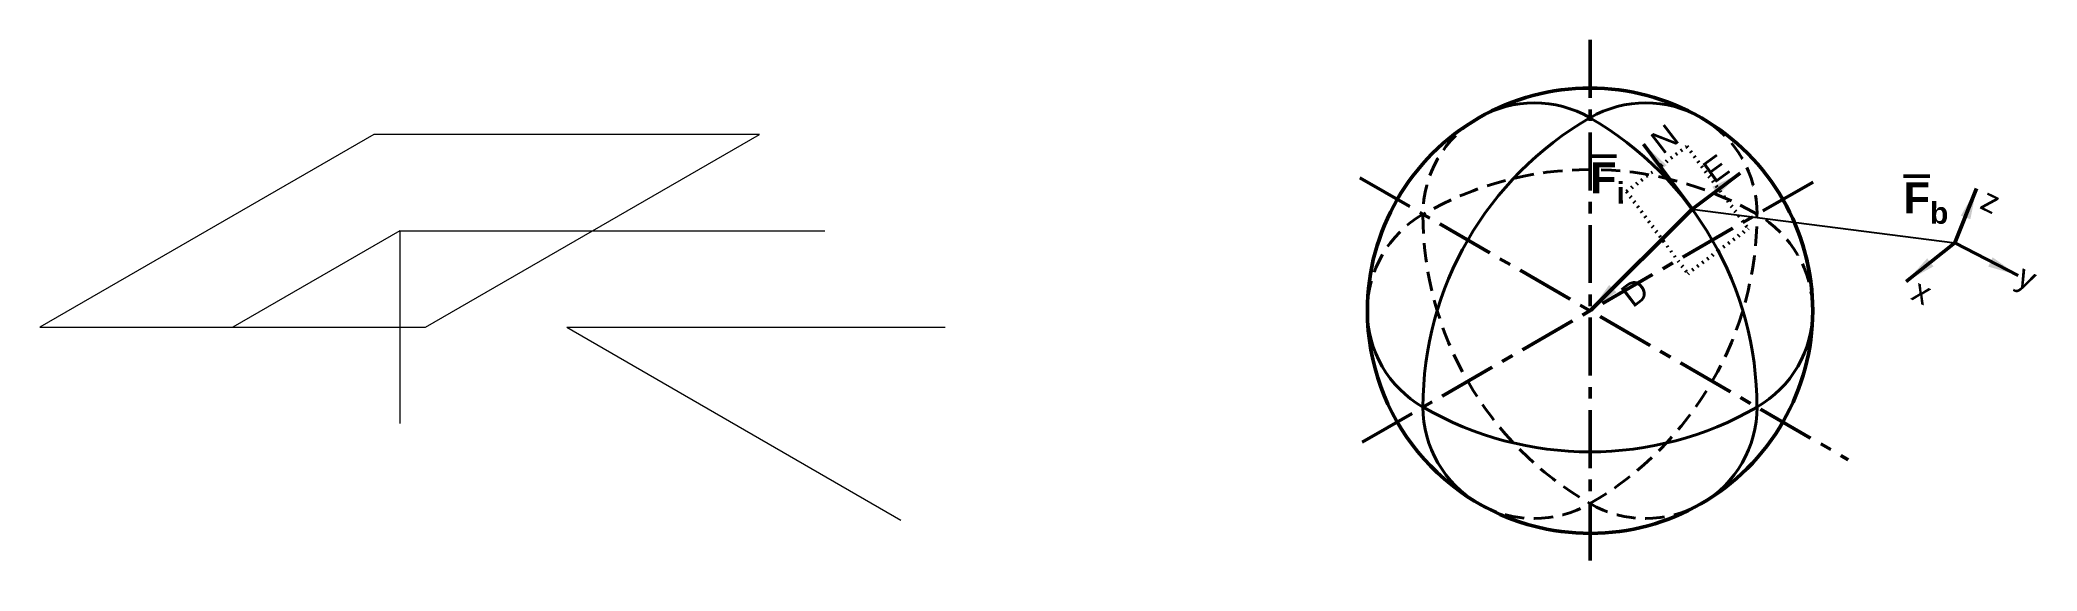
# Model space of a CAD drawing. Header units: inches. Extents: x -13 to 116, y -4 to 30.
import ezdxf

# ---------------------------------------------------------------- set-up
doc = ezdxf.new("R2010")
doc.units = ezdxf.units.IN
doc.header["$MEASUREMENT"] = 0
for name, pattern in [('ACAD_ISO07W100', [3, 0, -3]), ('CENTER', [2, 1.25, -0.25, 0.25, -0.25]), ('DASHED2', [0.375, 0.25, -0.125])]:
    doc.linetypes.add(name, pattern=pattern)
doc.layers.get('0').update_dxf_attribs({"lineweight": 9})
doc.layers.add('Center', color=150, linetype='CENTER')
doc.layers.add('XZ', color=253, linetype='Continuous')
doc.layers.add('Hidden', color=253, linetype='DASHED2', lineweight=5)
doc.styles.get("Standard").update_dxf_attribs({"font": 'arial.ttf'})

msp = doc.modelspace()

# ---------------------------------------------------------------- linework, layer by layer
for p, q in [((8.45, 23.92), (-13.2, 11.42)), ((33.45, 23.92), (8.45, 23.92)), ((11.8, 11.42), (33.45, 23.92)), ((10.13, 17.67), (-0.7, 11.42)), ((10.13, 17.67), (37.68, 17.67)), ((10.13, 17.67), (10.13, 5.17)), ((-13.2, 11.42), (-0.7, 11.42)), ((-0.7, 11.42), (11.8, 11.42)), ((20.95, 11.42), (45.47, 11.42)), ((20.95, 11.42), (42.6, -1.08))]:
    msp.add_line(p, q)
at = {"linetype": 'ACAD_ISO07W100', "lineweight": 50, "ltscale": 0.1}
for p, q in [((89.63, 20.22), (93.54, 23.14)), ((93.54, 23.14), (97.52, 17.81)), ((89.63, 20.22), (93.6, 14.89)), ((95.58, 16.37), (97.52, 17.81)), ((95.58, 16.37), (93.6, 14.89))]:
    msp.add_line(p, q, dxfattribs=at)
at = {"color": 1, "lineweight": 50}
for p, q in [((93.88, 19.07), (90.74, 23.28)), ((93.88, 19.07), (97, 21.4)), ((87.33, 12.53), (93.88, 19.07))]:
    msp.add_line(p, q, dxfattribs=at)
at = {"color": 3, "lineweight": 50}
for q in [(112.32, 20.4), (107.76, 14.39), (115.01, 14.78)]:
    msp.add_line((110.92, 16.88), q, dxfattribs=at)
at = {"lineweight": 25}
msp.add_line((93.88, 19.07), (110.92, 16.88), dxfattribs=at)
at = {"lineweight": 50}
for start, end in [(60, 120), (120, 180), (0, 60), (318.734, 18.734), (180, 258.734), (258.734, 318.734)]:
    msp.add_arc((87.27, 12.49), 14.43, start, end, dxfattribs=at)
at = {"color": 1, "lineweight": 50}
for points in [[(91.71, 21.51), (92.23, 21.92), (90.74, 23.28)], [(95.57, 19.98), (95.19, 20.52), (97, 21.4)], [(88.98, 13.69), (88.51, 14.16), (87.33, 12.53)]]:
    msp.add_solid(points, dxfattribs=at)
at = {"color": 3, "lineweight": 50}
for points in [[(111.3, 18.65), (111.92, 18.42), (112.32, 20.4)], [(109.53, 15.36), (109.12, 15.88), (107.76, 14.39)], [(113.36, 15.95), (113.08, 15.35), (115.01, 14.78)]]:
    msp.add_solid(points, dxfattribs=at)
at = {"layer": 'Center', "lineweight": 50, "ltscale": 3}
for p, q in [((87.27, 30.04), (87.27, -4.38)), ((72.34, 21.11), (104, 2.83)), ((72.49, 3.96), (102.17, 21.09))]:
    msp.add_line(p, q, dxfattribs=at)
at = {"layer": 'Hidden', "lineweight": 40, "ltscale": 5}
for centre, radius, start, end in [((83.66, 18.74), 7.22, 120, 180), ((90.88, 18.74), 7.22, 0, 60), ((87.27, -0.01), 21.65, 60, 120), ((80.05, 12.49), 7.22, 120, 180), ((98.09, 18.74), 21.65, 180, 240), ((76.44, 18.74), 21.65, 300, 0), ((94.48, 12.49), 7.22, 0, 60), ((83.66, 6.24), 7.22, 240, 300), ((90.88, 6.24), 7.22, 240, 300)]:
    msp.add_arc(centre, radius, start, end, dxfattribs=at)
at = {"layer": 'XZ', "lineweight": 40}
for centre, radius, start, end in [((83.66, 18.74), 7.22, 60, 120), ((90.88, 18.74), 7.22, 60, 120), ((98.09, 6.24), 21.65, 120, 180), ((76.44, 6.24), 21.65, 0, 60), ((80.05, 12.49), 7.22, 180, 240), ((94.48, 12.49), 7.22, 300, 0), ((87.27, 24.99), 21.65, 240, 300), ((83.66, 6.24), 7.22, 180, 240), ((90.88, 6.24), 7.22, 300, 0)]:
    msp.add_arc(centre, radius, start, end, dxfattribs=at)

# ---------------------------------------------------------------- texts
at = {"color": 1, "lineweight": 50}
for s, width, insert, char_height, attachment_point, rotation in [('N', 3.9293, (91.05, 23.76), 1.5, 1, 37.4888), ('\\A1;{\\fArial|b1|i0|c0|p34;\\OF\\H0.7x;\\o\\S^ i;\\H1.4286x; }', 6.6059, (87.28, 22.1), 2, 1, 0.0833), ('E', 3.9293, (95.55, 22.72), 1.5, 3, 35.9416), ('\\A1;{\\fArial|b1|i0|c0|p34;\\O\\C3;F\\H0.7x;\\o\\S^ b;\\H1.4286x; }', 6.6059, (107.59, 20.8), 2, 1, 0.0833), ('D', 3.9293, (89.12, 13.82), 1.5, 1, 37.4888)]:
    msp.add_mtext_dynamic_manual_height_columns(s, width=width, gutter_width=1, heights=[0], dxfattribs=dict(at, insert=insert, char_height=char_height, attachment_point=attachment_point, rotation=rotation))
at = {"color": 3, "lineweight": 50, "char_height": 1.5, "attachment_point": 1, "rotation": 334.2923}
for s, insert in [('z', (113.1, 20.51)), ('x', (108.64, 14.62)), ('y', (115.45, 15.56))]:
    msp.add_mtext_dynamic_manual_height_columns(s, width=3.9293, gutter_width=1, heights=[0], dxfattribs=dict(at, insert=insert))

doc.saveas('drawing.dxf')
